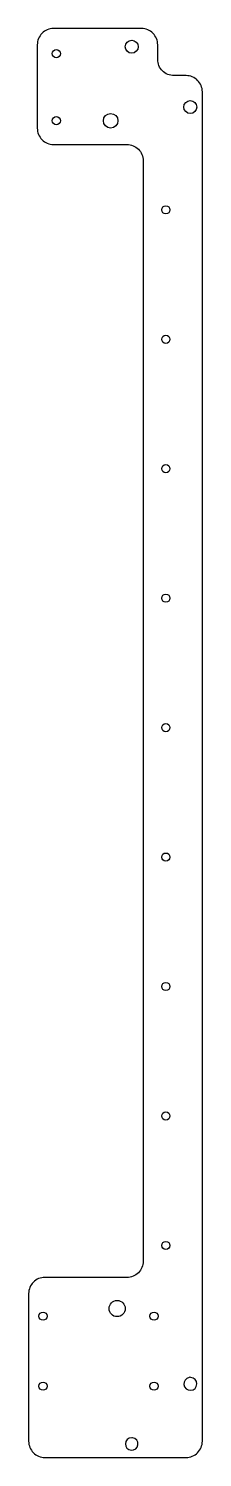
# Model space of a CAD drawing. Header units: millimetres. Extents: x 156 to 210, y -220 to 221.
import ezdxf

# ---------------------------------------------------------------- set-up
doc = ezdxf.new("R2010")
doc.units = ezdxf.units.MM
doc.layers.get('0').update_dxf_attribs({"linetype": 'CONTINUOUS'})

msp = doc.modelspace()

# ---------------------------------------------------------------- linework, layer by layer
for points in [[(209.98, 201.96, 0.414214), (204.98, 206.96), (201.23, 206.96, -0.414214), (196.23, 211.96), (196.23, 216.5, 0.414214), (191.23, 221.5), (164.12, 221.5, 0.414214), (159.12, 216.5), (159.12, 190.7, 0.414214), (164.12, 185.7), (186.73, 185.7, -0.414214), (191.73, 180.7), (191.73, -159.38, -0.414214), (186.73, -164.38), (161.46, -164.38, 0.414214), (156.46, -169.38), (156.46, -215, 0.414214), (161.46, -220), (191.73, -220), (191.73, -220), (204.98, -220, 0.414214), (209.98, -215)], [(205.89, -195.29, 14.522112), (206.44, -195.26, 0.086308)], [(188.22, -213.9, 28.787355), (188.49, -213.92, 0.043451)]]:
    msp.add_lwpolyline(points, format="xyb", close=True)
for centre, radius in [((188.21, 215.89), 2), ((165.01, 213.75), 1.26), ((206.26, 197.25), 2), ((165.01, 193.03), 1.26), ((181.73, 193), 2.25), ((198.73, 165.5), 1.26), ((198.73, 125.5), 1.26), ((198.73, 85.5), 1.26), ((198.73, 45.5), 1.26), ((198.73, 5.5), 1.26), ((198.73, -34.5), 1.26), ((198.73, -74.5), 1.26), ((198.73, -114.5), 1.26), ((198.73, -154.5), 1.26), ((183.73, -174), 2.5), ((160.9, -176.34), 1.26), ((195.1, -176.34), 1.26), ((160.9, -197.99), 1.26), ((195.1, -197.98), 1.26)]:
    msp.add_circle(centre, radius)

doc.saveas('drawing.dxf')
